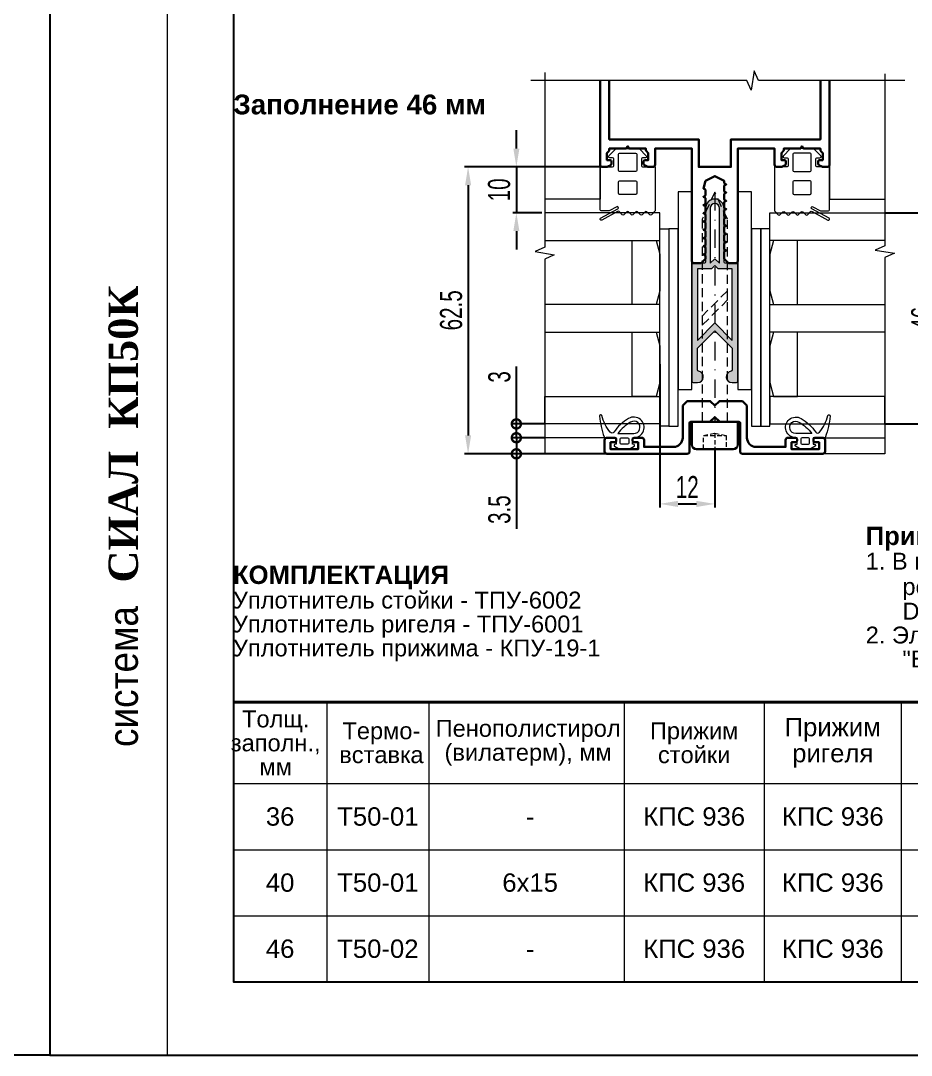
# Model space of a CAD drawing. Extents: x -37 to 8820, y -336 to 478.
# Drawn here: x 7766 to 7887.3, y 0 to 140.9 of the extents above; entities that cross this region are included whole.
import ezdxf
from ezdxf.enums import TextEntityAlignment as Align

# ---------------------------------------------------------------- set-up
doc = ezdxf.new("R2010")
doc.units = 0
doc.header["$LTSCALE"] = 5
doc.linetypes.add('DASHDOT', pattern=[1, 0.5, -0.25, 0, -0.25])
doc.linetypes.add('HIDDEN', pattern=[0.375, 0.25, -0.125])
doc.layers.get('0').update_dxf_attribs({"linetype": 'CONTINUOUS', "lineweight": 30})
doc.layers.get('DEFPOINTS').update_dxf_attribs({"linetype": 'CONTINUOUS'})
for name, color, linetype, lineweight in [('1', 6, 'DASHDOT', 13), ('2', 3, 'HIDDEN', 13), ('3', 1, 'CONTINUOUS', 20), ('Dimentions', 5, 'CONTINUOUS', 15), ('Glass', 5, 'CONTINUOUS', 20), ('Герлен', 7, 'CONTINUOUS', 60), ('Зигзаг', 1, 'CONTINUOUS', 15), ('Конструкции', 252, 'CONTINUOUS', 20), ('Подкладки', 1, 'CONTINUOUS', 20), ('Рамки', 1, 'CONTINUOUS', 15), ('Текстовый', 7, 'CONTINUOUS', 9), ('Уплотнители', 1, 'CONTINUOUS', 20), ('Штриховка', 1, 'CONTINUOUS', 5)]:
    doc.layers.add(name, color=color, linetype=linetype, lineweight=lineweight)
doc.layers.add('Скрытые', color=14, linetype='CONTINUOUS', plot=False)
doc.styles.add('3', font='RUSS.SHX', dxfattribs={"width": 0.7, "height": 3})
doc.styles.add('Каталожный', font='arial.ttf', dxfattribs={"height": 2.5})
doc.styles.add('Фирм', font='arial.ttf', dxfattribs={"height": 3.5})
doc.styles.add('Фирм5', font='timesbd.ttf', dxfattribs={"height": 4})
doc.dimstyles.new('MX1_6', dxfattribs={"dimtxt": 3, "dimasz": 2.5, "dimexe": 0.5, "dimexo": 0, "dimgap": 0.8, "dimtad": 1, "dimlfac": 1.6, "dimdsep": 46, "dimtxsty": '3', "dimcen": 0, "dimclrd": 256, "dimclre": 256, "dimclrt": 256, "dimaunit": 1, "dimadec": 0, "dimazin": 0, "dimtfac": 1, "dimtmove": 0, "dimatfit": 1, "dimfxl": 1, "dimtvp": 1, "dimtolj": 1, "dimtzin": 0, "dimarcsym": 0})

# ---------------------------------------------------------------- blocks, each defined once
blk = doc.blocks.new('*D1128')
at = {"layer": 'DEFPOINTS', "color": 0, "linetype": 'Continuous', "transparency": 16777216}
for p in [(7844.9, 120.97), (7833.51, 114.72), (7836.98, 114.72)]:
    blk.add_point(p, dxfattribs=at)
at = {"layer": 'Dimentions', "linetype": 'Continuous', "lineweight": -2, "transparency": 16777216}
for p, q in [((7833.51, 123.47), (7833.51, 125.97)), ((7844.9, 120.97), (7833.01, 120.97)), ((7833.51, 120.97), (7833.51, 114.72)), ((7836.98, 114.72), (7833.01, 114.72)), ((7833.51, 112.22), (7833.51, 109.72))]:
    blk.add_line(p, q, dxfattribs=at)
at = {"layer": 'Dimentions', "linetype": 'Continuous', "transparency": 16777216}
for points in [[(7833.1, 123.47), (7833.93, 123.47), (7833.51, 120.97)], [(7833.1, 112.22), (7833.93, 112.22), (7833.51, 114.72)]]:
    blk.add_solid(points, dxfattribs=at)
at = {"layer": 'Dimentions', "linetype": 'Continuous', "transparency": 16777216, "insert": (7831.17, 117.84), "char_height": 3, "attachment_point": 5, "rotation": 90, "style": '3'}
blk.add_mtext('\\A1;10', dxfattribs=at)
blk = doc.blocks.new('*D1129')
at = {"layer": 'DEFPOINTS', "color": 0, "linetype": 'Continuous', "transparency": 16777216}
for p in [(7837.19, 120.97), (7826.94, 81.9), (7837.37, 81.9)]:
    blk.add_point(p, dxfattribs=at)
at = {"layer": 'Dimentions', "linetype": 'Continuous', "lineweight": -2, "transparency": 16777216}
for p, q in [((7837.19, 120.97), (7826.44, 120.97)), ((7826.94, 118.47), (7826.94, 84.4)), ((7837.37, 81.9), (7826.44, 81.9))]:
    blk.add_line(p, q, dxfattribs=at)
at = {"layer": 'Dimentions', "linetype": 'Continuous', "transparency": 16777216}
for points in [[(7826.53, 118.47), (7827.36, 118.47), (7826.94, 120.97)], [(7826.53, 84.4), (7827.36, 84.4), (7826.94, 81.9)]]:
    blk.add_solid(points, dxfattribs=at)
at = {"layer": 'Dimentions', "linetype": 'Continuous', "transparency": 16777216, "insert": (7824.64, 101.44), "char_height": 3, "attachment_point": 5, "rotation": 90, "style": '3'}
blk.add_mtext('\\A1;62.5', dxfattribs=at)
blk = doc.blocks.new('*D1141')
at = {"layer": 'DEFPOINTS', "color": 0, "linetype": 'Continuous', "transparency": 16777216}
for p in [(7853.02, 94.09), (7860.52, 82.53), (7860.52, 75.08)]:
    blk.add_point(p, dxfattribs=at)
at = {"layer": 'Dimentions', "linetype": 'Continuous', "lineweight": -2, "transparency": 16777216}
for p, q in [((7853.02, 94.09), (7853.02, 74.58)), ((7860.52, 82.53), (7860.52, 74.58)), ((7855.52, 75.08), (7858.02, 75.08))]:
    blk.add_line(p, q, dxfattribs=at)
at = {"layer": 'Dimentions', "linetype": 'Continuous', "transparency": 16777216}
for points in [[(7855.52, 75.5), (7855.52, 74.66), (7853.02, 75.08)], [(7858.02, 75.5), (7858.02, 74.66), (7860.52, 75.08)]]:
    blk.add_solid(points, dxfattribs=at)
at = {"layer": 'Dimentions', "linetype": 'Continuous', "transparency": 16777216, "insert": (7856.77, 77.38), "char_height": 3, "attachment_point": 5, "style": '3'}
blk.add_mtext('\\A1;12', dxfattribs=at)
blk = doc.blocks.new('*D1142')
at = {"layer": 'DEFPOINTS', "color": 0, "linetype": 'Continuous', "transparency": 16777216}
for p in [(7883.68, 114.72), (7883.68, 85.97), (7891.07, 85.97)]:
    blk.add_point(p, dxfattribs=at)
at = {"layer": 'Dimentions', "linetype": 'Continuous', "lineweight": -2, "transparency": 16777216}
for p, q in [((7883.68, 114.72), (7891.57, 114.72)), ((7891.07, 112.22), (7891.07, 88.47)), ((7883.68, 85.97), (7891.57, 85.97))]:
    blk.add_line(p, q, dxfattribs=at)
at = {"layer": 'Dimentions', "linetype": 'Continuous', "transparency": 16777216}
for points in [[(7890.65, 112.22), (7891.48, 112.22), (7891.07, 114.72)], [(7890.65, 88.47), (7891.48, 88.47), (7891.07, 85.97)]]:
    blk.add_solid(points, dxfattribs=at)
at = {"layer": 'Dimentions', "linetype": 'Continuous', "transparency": 16777216, "insert": (7888.77, 100.34), "char_height": 3, "attachment_point": 5, "rotation": 90, "style": '3'}
blk.add_mtext('\\A1;46', dxfattribs=at)
blk = doc.blocks.new('_DotSmall')
at = {"color": 0, "linetype": 'ByBlock', "const_width": 0.5}
blk.add_lwpolyline([(-0.0625, 0, 1), (0.0625, 0, 1)], format="xyb", close=True, dxfattribs=at)
blk = doc.blocks.new('*D354')
at = {"layer": 'DEFPOINTS', "color": 0, "linetype": 'Continuous', "transparency": 16777216}
for p in [(7837.37, 84.09), (7833.51, 81.9), (7845.84, 81.9)]:
    blk.add_point(p, dxfattribs=at)
at = {"layer": 'Dimentions', "linetype": 'Continuous', "lineweight": -2, "transparency": 16777216}
for p, q in [((7833.51, 84.09), (7833.51, 86.59)), ((7837.37, 84.09), (7833.01, 84.09)), ((7833.51, 84.09), (7833.51, 81.9)), ((7845.84, 81.9), (7833.01, 81.9)), ((7833.51, 81.9), (7833.51, 71.7))]:
    blk.add_line(p, q, dxfattribs=at)
at = {"layer": 'Dimentions', "linetype": 'Continuous', "lineweight": -2, "transparency": 16777216, "xscale": 2.5, "yscale": 2.5, "zscale": 2.5}
for p, rotation in [((7833.51, 84.09), 270), ((7833.51, 81.9), 90)]:
    blk.add_blockref('_DotSmall', p, dxfattribs=dict(at, rotation=rotation))
at = {"layer": 'Dimentions', "linetype": 'Continuous', "transparency": 16777216, "insert": (7831.21, 74.3), "char_height": 3, "attachment_point": 5, "rotation": 90, "style": '3'}
blk.add_mtext('\\A1;3.5', dxfattribs=at)
blk = doc.blocks.new('*D355')
at = {"layer": 'DEFPOINTS', "color": 0, "linetype": 'Continuous', "transparency": 16777216}
for p in [(7837.37, 85.97), (7833.51, 84.09), (7837.37, 84.09)]:
    blk.add_point(p, dxfattribs=at)
at = {"layer": 'Dimentions', "linetype": 'Continuous', "lineweight": -2, "transparency": 16777216}
for p, q in [((7833.51, 85.97), (7833.51, 93.77)), ((7837.37, 85.97), (7833.01, 85.97)), ((7833.51, 84.09), (7833.51, 85.97)), ((7837.37, 84.09), (7833.01, 84.09)), ((7833.51, 84.09), (7833.51, 81.59))]:
    blk.add_line(p, q, dxfattribs=at)
at = {"layer": 'Dimentions', "linetype": 'Continuous', "lineweight": -2, "transparency": 16777216, "xscale": 2.5, "yscale": 2.5, "zscale": 2.5}
for p, rotation in [((7833.51, 85.97), 270), ((7833.51, 84.09), 90)]:
    blk.add_blockref('_DotSmall', p, dxfattribs=dict(at, rotation=rotation))
at = {"layer": 'Dimentions', "linetype": 'Continuous', "transparency": 16777216, "insert": (7831.21, 92.37), "char_height": 3, "attachment_point": 5, "rotation": 90, "style": '3'}
blk.add_mtext('\\A1;3', dxfattribs=at)

msp = doc.modelspace()

# ---------------------------------------------------------------- hatches: boundary and pattern name
at = {"layer": 'Штриховка'}
h = msp.add_hatch(color=256, dxfattribs=at)
h.dxf.hatch_style = 1
edge = h.paths.add_edge_path(flags=16)
edge.add_line((7860.5242, 108.4651), (7861.1492, 107.8401))
edge.add_line((7861.1492, 107.8401), (7861.1492, 115.3401))
edge.add_arc((7860.5242, 115.3401), 0.625, 0, 180)
edge.add_line((7859.8992, 115.3401), (7859.8992, 107.8401))
edge.add_line((7859.8992, 107.8401), (7860.5242, 108.4651))
h.paths.add_polyline_path([(7860.9635, 107.0901), (7860.5242, 107.5294), (7860.0848, 107.0901), (7858.1492, 107.0901), (7858.1492, 97.3382), (7860.5242, 99.7132), (7862.8992, 97.3382), (7862.8992, 107.0901)], flags=16)
edge = h.paths.add_edge_path()
edge.add_line((7863.4617, 107.8401), (7861.9304, 107.8401))
edge.add_arc((7861.9304, 107.9963), 0.1562, 180, 270, ccw=False)
edge.add_line((7861.7742, 107.9963), (7861.7742, 112.0901))
edge.add_arc((7861.6804, 112.2151), 0.1562, 306.869898, 413.130102)
edge.add_line((7861.7742, 112.3401), (7861.7742, 115.3401))
edge.add_arc((7860.5242, 115.3401), 1.25, 0, 180)
edge.add_line((7859.2742, 115.3401), (7859.2742, 112.3401))
edge.add_arc((7859.3679, 112.2151), 0.1562, 126.869898, 233.130102)
edge.add_line((7859.2742, 112.0901), (7859.2742, 107.9963))
edge.add_arc((7859.1179, 107.9963), 0.1562, -90, 0, ccw=False)
edge.add_line((7859.1179, 107.8401), (7857.5867, 107.8401))
edge.add_arc((7857.5867, 107.6526), 0.1875, 90, 180)
edge.add_line((7857.3992, 107.6526), (7857.3992, 91.7776))
edge.add_arc((7857.5867, 91.7776), 0.1875, 180, 270)
edge.add_line((7857.5867, 91.5901), (7858.1804, 91.5901))
edge.add_arc((7858.1804, 92.3713), 0.7812, 270, 440.718201)
edge.add_arc((7858.3367, 93.3274), 0.1875, 180, 260.718201, ccw=False)
edge.add_line((7858.1492, 93.3274), (7858.1492, 96.2776))
edge.add_line((7858.1492, 96.2776), (7860.5242, 98.6526))
edge.add_line((7860.5242, 98.6526), (7862.8992, 96.2776))
edge.add_line((7862.8992, 96.2776), (7862.8992, 93.3274))
edge.add_arc((7862.7117, 93.3274), 0.1875, -80.718201, 0, ccw=False)
edge.add_arc((7862.8679, 92.3713), 0.7812, 99.281799, 270)
edge.add_line((7862.8679, 91.5901), (7863.4617, 91.5901))
edge.add_arc((7863.4617, 91.7776), 0.1875, 270, 360)
edge.add_line((7863.6492, 91.7776), (7863.6492, 107.6526))
edge.add_arc((7863.4617, 107.6526), 0.1875, 0, 90)

# ---------------------------------------------------------------- linework, layer by layer
msp.add_lwpolyline([(7844.8992, 132.7289), (7844.8992, 121.2776, 0.41421356), (7845.2117, 120.9651), (7845.7924, 120.9651, 0.11643382), (7845.8762, 120.9849), (7846.358, 121.2258, 0.28407904), (7846.4617, 121.3935), (7846.4617, 121.7151, 0.41421356), (7846.2742, 121.9026), (7845.8367, 121.9026), (7845.8367, 122.8401), (7846.0942, 123.0977, 0.19891237), (7846.1492, 123.2303), (7846.1492, 123.4651), (7848.377, 123.4651, 0.28407904), (7848.5447, 123.5687), (7848.6492, 123.7776), (7848.7536, 123.5687, 0.28407904), (7848.9213, 123.4651), (7851.1492, 123.4651), (7851.1492, 123.2303, 0.19891237), (7851.2041, 123.0977), (7851.4617, 122.8401), (7851.4617, 121.9026), (7851.0242, 121.9026, 0.41421356), (7850.8367, 121.7151), (7850.8367, 121.3935, 0.28407904), (7850.9403, 121.2258), (7851.4221, 120.9849, 0.11643382), (7851.5059, 120.9651), (7852.0867, 120.9651, 0.41421356), (7852.3992, 121.2776), (7852.3992, 123.4651), (7857.3992, 123.4651), (7857.3992, 108.1526, 0.41421356), (7857.7117, 107.8401), (7858.5715, 107.8401, 0.19891237), (7858.7041, 107.895), (7859.2192, 108.4102, 0.19891237), (7859.2742, 108.5428), (7859.2742, 108.7555, 0.28407904), (7859.1705, 108.9232), (7858.9617, 109.0276), (7859.1705, 109.132, 0.28407904), (7859.2742, 109.2997), (7859.2742, 109.8805, 0.28407904), (7859.1705, 110.0482), (7858.9617, 110.1526), (7859.1705, 110.257, 0.28407904), (7859.2742, 110.4247), (7859.2742, 111.0055, 0.28407904), (7859.1705, 111.1732), (7858.9617, 111.2776), (7859.1705, 111.382, 0.28407904), (7859.2742, 111.5497), (7859.2742, 112.1305, 0.28407904), (7859.1705, 112.2982), (7858.9617, 112.4026), (7859.1705, 112.507, 0.28407904), (7859.2742, 112.6747), (7859.2742, 113.2555, 0.28407904), (7859.1705, 113.4232), (7858.9617, 113.5276), (7859.1705, 113.632, 0.28407904), (7859.2742, 113.7997), (7859.2742, 114.3805, 0.28407904), (7859.1705, 114.5482), (7858.9617, 114.6526), (7859.1705, 114.757, 0.28407904), (7859.2742, 114.9247), (7859.2742, 115.5055, 0.28407904), (7859.1705, 115.6732), (7858.9617, 115.7776), (7859.1705, 115.882, 0.28407904), (7859.2742, 116.0497), (7859.2742, 116.6305, 0.28407904), (7859.1705, 116.7982), (7858.9617, 116.9026), (7859.1705, 117.007, 0.28407904), (7859.2742, 117.1747), (7859.2742, 117.7555, 0.28407904), (7859.1705, 117.9232), (7858.9617, 118.0276), (7859.2742, 119.0901), (7860.5242, 119.7151), (7861.7742, 119.0901), (7861.7742, 118.8622, 0.28407904), (7861.8778, 118.6945), (7862.0867, 118.5901), (7861.8778, 118.4857, 0.28407904), (7861.7742, 118.318), (7861.7742, 117.7372, 0.28407904), (7861.8778, 117.5695), (7862.0867, 117.4651), (7861.8778, 117.3607, 0.28407904), (7861.7742, 117.193), (7861.7742, 116.6122, 0.28407904), (7861.8778, 116.4445), (7862.0867, 116.3401), (7861.8778, 116.2357, 0.28407904), (7861.7742, 116.068), (7861.7742, 115.4872, 0.28407904), (7861.8778, 115.3195), (7862.0867, 115.2151), (7861.8778, 115.1107, 0.28407904), (7861.7742, 114.943), (7861.7742, 114.3622, 0.28407904), (7861.8778, 114.1945), (7862.0867, 114.0901), (7861.8778, 113.9857, 0.28407904), (7861.7742, 113.818), (7861.7742, 113.2372, 0.28407904), (7861.8778, 113.0695), (7862.0867, 112.9651), (7861.8778, 112.8607, 0.28407904), (7861.7742, 112.693), (7861.7742, 112.1122, 0.28407904), (7861.8778, 111.9445), (7862.0867, 111.8401), (7861.8778, 111.7357, 0.28407904), (7861.7742, 111.568), (7861.7742, 110.9872, 0.28407904), (7861.8778, 110.8195), (7862.0867, 110.7151), (7861.8778, 110.6107, 0.28407904), (7861.7742, 110.443), (7861.7742, 109.8622, 0.28407904), (7861.8778, 109.6945), (7862.0867, 109.5901), (7861.8778, 109.4857, 0.28407904), (7861.7742, 109.318), (7861.7742, 108.5428, 0.19891237), (7861.8291, 108.4102), (7862.3442, 107.895, 0.19891237), (7862.4768, 107.8401), (7863.3367, 107.8401, 0.41421356), (7863.6492, 108.1526), (7863.6492, 123.4651), (7868.6492, 123.4651), (7868.6492, 121.2776, 0.41421356), (7868.9617, 120.9651), (7869.5424, 120.9651, 0.11643382), (7869.6262, 120.9849), (7870.108, 121.2258, 0.28407904), (7870.2117, 121.3935), (7870.2117, 121.7151, 0.41421356), (7870.0242, 121.9026), (7869.5867, 121.9026), (7869.5867, 122.8401), (7869.8442, 123.0977, 0.19891237), (7869.8992, 123.2303), (7869.8992, 123.4651), (7872.127, 123.4651, 0.28407904), (7872.2947, 123.5687), (7872.3992, 123.7776), (7872.5036, 123.5687, 0.28407904), (7872.6713, 123.4651), (7874.8992, 123.4651), (7874.8992, 123.2303, 0.19891237), (7874.9541, 123.0977), (7875.2117, 122.8401), (7875.2117, 121.9026), (7874.7742, 121.9026, 0.41421356), (7874.5867, 121.7151), (7874.5867, 121.3935, 0.28407904), (7874.6903, 121.2258), (7875.1721, 120.9849, 0.11643382), (7875.2559, 120.9651), (7875.8367, 120.9651, 0.41421356), (7876.1492, 121.2776), (7876.1492, 132.7289)], format="xyb")
msp.add_lwpolyline([(7846.1492, 132.7289), (7846.1492, 124.7151), (7858.3367, 124.7151), (7858.3367, 120.9651), (7862.7117, 120.9651), (7862.7117, 124.7151), (7874.8992, 124.7151), (7874.8992, 132.7289)])
msp.add_lwpolyline([(7875.5242, 82.2151), (7875.5242, 83.7776, 0.41421356), (7875.2117, 84.0901), (7874.1492, 84.0901, 0.41421356), (7873.9617, 83.9026), (7873.9617, 83.6526, 0.41421356), (7874.1492, 83.4651), (7874.7117, 83.4651), (7874.7117, 82.5276), (7870.9617, 82.5276), (7870.9617, 83.4651), (7871.5242, 83.4651, 0.41421356), (7871.7117, 83.6526), (7871.7117, 83.9026, 0.41421356), (7871.5242, 84.0901), (7870.4617, 84.0901, 0.41421356), (7870.1492, 83.7776), (7870.1492, 82.8401), (7866.1492, 82.8401, -0.41421356), (7864.8992, 84.0901), (7864.8992, 88.3874, 0.19891237), (7864.8442, 88.52), (7864.3291, 89.0352, 0.19891237), (7864.1965, 89.0901), (7861.2268, 89.0901, 0.19891237), (7861.0942, 89.0352), (7860.5242, 88.4651), (7859.9541, 89.0352, 0.19891237), (7859.8215, 89.0901), (7856.8518, 89.0901, 0.19891237), (7856.7192, 89.0352), (7856.2041, 88.52, 0.19891237), (7856.1492, 88.3874), (7856.1492, 84.0901, -0.41421356), (7854.8992, 82.8401), (7850.8992, 82.8401), (7850.8992, 83.7776, 0.41421356), (7850.5867, 84.0901), (7849.5242, 84.0901, 0.41421356), (7849.3367, 83.9026), (7849.3367, 83.6526, 0.41421356), (7849.5242, 83.4651), (7850.0867, 83.4651), (7850.0867, 82.5276), (7846.3367, 82.5276), (7846.3367, 83.4651), (7846.8992, 83.4651, 0.41421356), (7847.0867, 83.6526), (7847.0867, 83.9026, 0.41421356), (7846.8992, 84.0901), (7845.8367, 84.0901, 0.41421356), (7845.5242, 83.7776), (7845.5242, 82.2151, 0.41421356), (7845.8367, 81.9026), (7856.7742, 81.9026, 0.41421356), (7857.0867, 82.2151), (7857.0867, 86.0901, -0.41421356), (7857.2742, 86.2776), (7859.8215, 86.2776, 0.19891237), (7859.9541, 86.3325), (7860.5242, 86.9026), (7861.0942, 86.3325, 0.19891237), (7861.2268, 86.2776), (7863.7742, 86.2776, -0.41421356), (7863.9617, 86.0901), (7863.9617, 82.2151, 0.41421356), (7864.2742, 81.9026), (7875.2117, 81.9026, 0.41421356)], format="xyb", close=True)
at = {"ltscale": 5}
msp.add_lwpolyline([(7857.3992, 83.1526), (7857.3992, 86.2776), (7863.6492, 86.2776), (7863.6492, 83.1526, -0.41421356), (7863.0242, 82.5276), (7858.0242, 82.5276, -0.41421356)], format="xyb", close=True, dxfattribs=at)
at = {"layer": '1'}
msp.add_line((7860.5242, 117.5276), (7860.5242, 86.2776), dxfattribs=at)
at = {"layer": '2', "linetype": 'HIDDEN', "ltscale": 0.5}
msp.add_line((7860.5242, 84.7151), (7860.5242, 82.5276), dxfattribs=at)
at = {"layer": '2'}
for points in [[(7862.2429, 86.2776), (7862.2429, 113.8417), (7860.5242, 117.5276), (7858.8054, 113.8417), (7858.8054, 86.2776)], [(7858.8054, 99.4094), (7862.2429, 102.8469), (7862.2429, 104.0969), (7858.8054, 100.6594)]]:
    msp.add_lwpolyline(points, close=True, dxfattribs=at)
at = {"layer": '2', "linetype": 'HIDDEN', "ltscale": 0.5}
for points in [[(7858.9617, 84.4026), (7860.5242, 84.7151), (7862.0867, 84.4026)], [(7858.9617, 82.5276), (7858.9617, 84.4026), (7862.0867, 84.4026), (7862.0867, 82.5276)]]:
    msp.add_lwpolyline(points, dxfattribs=at)
at = {"layer": '3'}
for points in [[(7844.8374, 87.0434, 0.05851436), (7845.4618, 84.1953, 0.31980229), (7845.6095, 84.0901), (7847.1179, 84.0901), (7847.1179, 83.2151), (7846.9617, 83.2151, 0.76732699), (7846.8835, 82.9235), (7847.4248, 82.611, 0.1316525), (7847.5029, 82.5901), (7848.9204, 82.5901, 0.1316525), (7848.9985, 82.611), (7849.5398, 82.9235, 0.76732699), (7849.4617, 83.2151), (7849.3054, 83.2151), (7849.3054, 84.0901), (7849.4929, 84.0901, 1.30631166), (7848.7842, 86.711, 0.11066769), (7846.7818, 84.8507, -0.50520679), (7846.2789, 84.8339, -0.10240974), (7845.1439, 87.0991, 0.92234521)], [(7849.4929, 84.6526, 1.30631166), (7849.0677, 86.2251, 0.10411857), (7847.3304, 84.6526)], [(7876.2109, 87.0434, -0.05851436), (7875.5865, 84.1953, -0.31980229), (7875.4388, 84.0901), (7873.9304, 84.0901), (7873.9304, 83.2151), (7874.0867, 83.2151, -0.76732699), (7874.1648, 82.9235), (7873.6235, 82.611, -0.1316525), (7873.5454, 82.5901), (7872.1279, 82.5901, -0.1316525), (7872.0498, 82.611), (7871.5085, 82.9235, -0.76732699), (7871.5867, 83.2151), (7871.7429, 83.2151), (7871.7429, 84.0901), (7871.5554, 84.0901, -1.30631166), (7872.2641, 86.711, -0.11066769), (7874.2665, 84.8507, 0.50520679), (7874.7694, 84.8339, 0.10240974), (7875.9044, 87.0991, -0.92234521)], [(7871.5554, 84.6526, -1.30631166), (7871.9806, 86.2251, -0.10411857), (7873.7179, 84.6526)], [(7847.7742, 84.0901), (7848.6492, 84.0901, -0.41421356), (7848.8054, 83.9338), (7848.8054, 83.3713, -0.41421356), (7848.6492, 83.2151), (7847.7742, 83.2151, -0.41421356), (7847.6179, 83.3713), (7847.6179, 83.9338, -0.41421356)], [(7873.2742, 84.0901), (7872.3992, 84.0901, 0.41421356), (7872.2429, 83.9338), (7872.2429, 83.3713, 0.41421356), (7872.3992, 83.2151), (7873.2742, 83.2151, 0.41421356), (7873.4304, 83.3713), (7873.4304, 83.9338, 0.41421356)]]:
    msp.add_lwpolyline(points, format="xyb", close=True, dxfattribs=at)
at = {"layer": 'Dimentions', "linetype": 'Continuous'}
msp.add_line((7786, 297), (7786, 0), dxfattribs=at)
at = {"layer": 'Glass'}
for points in [[(7837.3689, 110.9651), (7853.0242, 110.9651), (7853.0242, 114.7151), (7837.3689, 114.7151)], [(7883.6794, 110.9651), (7868.0242, 110.9651), (7868.0242, 114.7151), (7883.6794, 114.7151)], [(7852.5217, 102.2151), (7849.2742, 102.2151), (7849.2742, 110.9651), (7852.5217, 110.9651), (7853.0242, 109.0901), (7853.0242, 104.0901)], [(7868.5266, 102.2151), (7871.7742, 102.2151), (7871.7742, 110.9651), (7868.5266, 110.9651), (7868.0242, 109.0901), (7868.0242, 104.0901)], [(7837.3689, 98.4651), (7853.0242, 98.4651), (7853.0242, 102.2151), (7837.3689, 102.2151)], [(7883.6794, 98.4651), (7868.0242, 98.4651), (7868.0242, 102.2151), (7883.6794, 102.2151)], [(7852.5217, 89.7151), (7849.2742, 89.7151), (7849.2742, 98.4651), (7852.5217, 98.4651), (7853.0242, 96.5901), (7853.0242, 91.5901)], [(7868.5266, 89.7151), (7871.7742, 89.7151), (7871.7742, 98.4651), (7868.5266, 98.4651), (7868.0242, 96.5901), (7868.0242, 91.5901)], [(7837.3689, 89.7151), (7853.0242, 89.7151), (7853.0242, 85.9651), (7837.3689, 85.9651)], [(7883.6794, 89.7151), (7868.0242, 89.7151), (7868.0242, 85.9651), (7883.6794, 85.9651)]]:
    msp.add_lwpolyline(points, close=True, dxfattribs=at)
at = {"layer": 'Герлен', "lineweight": 40}
msp.add_line((7795, 48.0868), (7960, 48.0868), dxfattribs=at)
at = {"layer": 'Зигзаг'}
for points in [[(7886.4079, 132.7289), (7866.4668, 132.7289), (7865.8859, 134.0468), (7865.4503, 131.4341), (7864.8678, 132.7289), (7835.4684, 132.7289)], [(7837.3689, 133.8343), (7837.3689, 110.0202), (7836.051, 109.4394), (7838.6637, 109.0037), (7837.3689, 108.4212), (7837.3689, 81.9026)], [(7883.6794, 133.6273), (7883.6794, 110.2273), (7882.3615, 109.6464), (7884.9742, 109.2108), (7883.6794, 108.6283), (7883.6794, 81.9026)]]:
    msp.add_lwpolyline(points, dxfattribs=at)
at = {"layer": 'Конструкции'}
for points in [[(7844.8992, 132.7289), (7844.8992, 116.5901), (7837.3689, 116.5901)], [(7876.1492, 132.7289), (7876.1492, 116.5901), (7883.6794, 116.5901)], [(7846.0699, 84.0901), (7837.3689, 84.0901)], [(7874.9784, 84.0901), (7883.6794, 84.0901)], [(7837.3689, 81.9026), (7845.5242, 81.9026)], [(7883.6794, 81.9026), (7875.5242, 81.9026)]]:
    msp.add_lwpolyline(points, dxfattribs=at)
at = {"layer": 'Подкладки'}
for points in [[(7855.5242, 117.5521), (7855.5242, 90.6771), (7857.3992, 90.6771), (7857.3992, 117.5521)], [(7863.6492, 117.5521), (7863.6492, 90.6771), (7865.5242, 90.6771), (7865.5242, 117.5521)], [(7854.2742, 112.5521), (7854.2742, 85.6771), (7853.0242, 85.6771), (7853.0242, 112.5521)], [(7854.2742, 112.5521), (7854.2742, 85.6771), (7855.5242, 85.6771), (7855.5242, 112.5521)], [(7865.5242, 112.5521), (7865.5242, 85.6771), (7866.7742, 85.6771), (7866.7742, 112.5521)], [(7866.7742, 112.5521), (7866.7742, 85.6771), (7868.0242, 85.6771), (7868.0242, 112.5521)], [(7860.9635, 107.0901), (7860.5242, 107.5294), (7860.0848, 107.0901), (7858.1492, 107.0901), (7858.1492, 97.3382), (7860.5242, 99.7132), (7862.8992, 97.3382), (7862.8992, 107.0901)]]:
    msp.add_lwpolyline(points, close=True, dxfattribs=at)
for points in [[(7863.4617, 107.8401), (7861.9304, 107.8401, -0.41421356), (7861.7742, 107.9963), (7861.7742, 112.0901, 0.5), (7861.7742, 112.3401), (7861.7742, 115.3401, 1), (7859.2742, 115.3401), (7859.2742, 112.3401, 0.5), (7859.2742, 112.0901), (7859.2742, 107.9963, -0.41421356), (7859.1179, 107.8401), (7857.5867, 107.8401, 0.41421356), (7857.3992, 107.6526), (7857.3992, 91.7776, 0.41421356), (7857.5867, 91.5901), (7858.1804, 91.5901, 0.92211283), (7858.3064, 93.1424, -0.36752318), (7858.1492, 93.3274), (7858.1492, 96.2776), (7860.5242, 98.6526), (7862.8992, 96.2776), (7862.8992, 93.3274, -0.36752318), (7862.7419, 93.1424, 0.92211283), (7862.8679, 91.5901), (7863.4617, 91.5901, 0.41421356), (7863.6492, 91.7776), (7863.6492, 107.6526, 0.41421356)], [(7860.5242, 108.4651), (7861.1492, 107.8401), (7861.1492, 115.3401, 1), (7859.8992, 115.3401), (7859.8992, 107.8401), (7860.5242, 108.4651)]]:
    msp.add_lwpolyline(points, format="xyb", close=True, dxfattribs=at)
at = {"layer": 'Рамки'}
for p, q in [((7807.7124, 48.0868), (7807.7124, 10)), ((7821.604, 48.0868), (7821.604, 10)), ((7848.1643, 48.0868), (7848.1643, 10)), ((7867.2614, 48.0868), (7867.2614, 10)), ((7885.8864, 48.0868), (7885.8864, 10)), ((7795, 37), (7960, 37)), ((7795, 28), (7960, 28)), ((7795, 19), (7960, 19)), ((7795, 10), (7960, 10))]:
    msp.add_line(p, q, dxfattribs=at)
at = {"layer": 'Скрытые', "linetype": 'Continuous'}
for points in [[(7560, 297), (7770, 297), (7770, 0), (7560, 0)], [(7980, 297), (7770, 297), (7770, 0), (7980, 0)], [(7960, 10), (7960, 287), (7795, 287), (7795, 10)]]:
    msp.add_lwpolyline(points, close=True, dxfattribs=at)
at = {"layer": 'Уплотнители'}
for points in [[(7847.1684, 115.5509), (7846.1233, 114.984, -0.12491271), (7846.0488, 114.9651), (7845.0554, 114.9651, -0.41421356), (7844.8992, 115.1213), (7844.8992, 120.9651), (7846.6179, 120.9651, 0.41421356), (7846.7742, 121.1213), (7846.7742, 122.0588, 0.41421356), (7846.6179, 122.2151), (7846.2117, 122.2151, -0.66858666), (7846.1013, 122.4819), (7847.0409, 123.4194, -0.19861919), (7847.1513, 123.4651), (7850.147, 123.4651, -0.19861919), (7850.2574, 123.4194), (7851.197, 122.4819, -0.66858666), (7851.0867, 122.2151), (7850.6804, 122.2151, 0.41421356), (7850.5242, 122.0588), (7850.5242, 121.1213, 0.41421356), (7850.6804, 120.9651), (7852.3992, 120.9651), (7852.3992, 115.0298, -0.19891237), (7852.3534, 114.9193), (7851.8846, 114.4506, -0.41421356), (7851.6637, 114.4506), (7851.2596, 114.8546, 0.41421356), (7851.0387, 114.8546), (7850.6346, 114.4506, -0.41421356), (7850.4137, 114.4506), (7850.0096, 114.8546, 0.41421356), (7849.7887, 114.8546), (7849.3846, 114.4506, -0.41421356), (7849.1637, 114.4506), (7848.7596, 114.8546, 0.41421356), (7848.5387, 114.8546), (7848.1346, 114.4506, -0.41421356), (7847.9137, 114.4506), (7847.4816, 114.8826, 0.33207606), (7847.2966, 114.9095), (7845.1299, 113.734, -1), (7844.9809, 114.0087), (7847.3174, 115.2763, 1)], [(7847.5554, 122.8401), (7849.7429, 122.8401, -0.41421356), (7849.8992, 122.6838), (7849.8992, 120.4963, -0.41421356), (7849.7429, 120.3401), (7847.5554, 120.3401, -0.41421356), (7847.3992, 120.4963), (7847.3992, 122.6838, -0.41421356)], [(7873.8799, 115.5509), (7874.925, 114.984, 0.12491271), (7874.9995, 114.9651), (7875.9929, 114.9651, 0.41421356), (7876.1492, 115.1213), (7876.1492, 120.9651), (7874.4304, 120.9651, -0.41421356), (7874.2742, 121.1213), (7874.2742, 122.0588, -0.41421356), (7874.4304, 122.2151), (7874.8367, 122.2151, 0.66858666), (7874.947, 122.4819), (7874.0074, 123.4194, 0.19861919), (7873.897, 123.4651), (7870.9013, 123.4651, 0.19861919), (7870.7909, 123.4194), (7869.8513, 122.4819, 0.66858666), (7869.9617, 122.2151), (7870.3679, 122.2151, -0.41421356), (7870.5242, 122.0588), (7870.5242, 121.1213, -0.41421356), (7870.3679, 120.9651), (7868.6492, 120.9651), (7868.6492, 115.0298, 0.19891237), (7868.6949, 114.9193), (7869.1637, 114.4506, 0.41421356), (7869.3846, 114.4506), (7869.7887, 114.8546, -0.41421356), (7870.0096, 114.8546), (7870.4137, 114.4506, 0.41421356), (7870.6346, 114.4506), (7871.0387, 114.8546, -0.41421356), (7871.2596, 114.8546), (7871.6637, 114.4506, 0.41421356), (7871.8846, 114.4506), (7872.2887, 114.8546, -0.41421356), (7872.5096, 114.8546), (7872.9137, 114.4506, 0.41421356), (7873.1346, 114.4506), (7873.5667, 114.8826, -0.33207606), (7873.7517, 114.9095), (7875.9184, 113.734, 1), (7876.0674, 114.0087), (7873.7309, 115.2763, -1)], [(7873.4929, 122.8401), (7871.3054, 122.8401, 0.41421356), (7871.1492, 122.6838), (7871.1492, 120.4963, 0.41421356), (7871.3054, 120.3401), (7873.4929, 120.3401, 0.41421356), (7873.6492, 120.4963), (7873.6492, 122.6838, 0.41421356)], [(7847.5554, 119.0901), (7849.7429, 119.0901, -0.41421356), (7849.8992, 118.9338), (7849.8992, 117.3713, -0.41421356), (7849.7429, 117.2151), (7847.5554, 117.2151, -0.41421356), (7847.3992, 117.3713), (7847.3992, 118.9338, -0.41421356)], [(7873.4929, 119.0901), (7871.3054, 119.0901, 0.41421356), (7871.1492, 118.9338), (7871.1492, 117.3713, 0.41421356), (7871.3054, 117.2151), (7873.4929, 117.2151, 0.41421356), (7873.6492, 117.3713), (7873.6492, 118.9338, 0.41421356)]]:
    msp.add_lwpolyline(points, format="xyb", close=True, dxfattribs=at)

# ---------------------------------------------------------------- texts
at = {"layer": 'Текстовый', "style": 'Фирм5'}
msp.add_text('СИАЛ  КП50К', height=4, rotation=90, dxfattribs=at).set_placement((7782, 64.3724))
at = {"layer": 'Текстовый', "style": 'Фирм', "width": 0.9}
msp.add_text(' система ', height=4, rotation=90, dxfattribs=at).set_placement((7782, 51.5762), align=Align.CENTER)
at = {"layer": 'Текстовый', "linetype": 'Continuous', "insert": (7795, 130.8181), "char_height": 2.7, "width": 42.664921, "attachment_point": 1, "style": 'Каталожный'}
msp.add_mtext('\\pxql;{\\fArial|b1|i0|c204|p34;Заполнение 46 мм}', dxfattribs=at)
at = {"layer": 'Текстовый', "linetype": 'Continuous', "line_spacing_factor": 0.85, "style": 'Каталожный'}
for s, insert, char_height, width, attachment_point in [('\\pxi-2,l2,r-2.0333,se1.0833,ql,t4;{\\fArial|b1|i0|c204|p34;Примечание:\\P\\pi0,l0,r0,s*,q*,tz;\\fArial|b0|i0|c204|p34;\\H0.92x;1. В целях улучшения внешнего вида фасада рекомендуется устанавливать }винт{\\H0.92x; с головкой по DIN 912 (Schafer + Peters GmbH, art. 9051).\\P2. Элементы открывания приведены в разделе "Встраиваемые конструкции".}', (7881.0588, 71.9759), 2.5, 78.833722, 1), ('\\P\\pxql;{\\fArial|b1|i0|c204|p34;КОМПЛЕКТАЦИЯ\\P\\pi-2,l2,r-2.0333,se1.0833,t4;\\fArial|b0|i0|c204|p34;\\H0.92x;Уплотнитель стойки - ТПУ-6002\\PУплотнитель ригеля - ТПУ-6001\\PУплотнитель прижима - КПУ-19-1}', (7794.934, 70.2198), 2.5, 66.020014, 1), ('Толщ.\\Pзаполн.,\\Pмм', (7800.7528, 42.5434), 2.3, 27.25, 5), ('Термо-\\Pвставка', (7815.1384, 42.5434), 2.3, 12.276865, 5), ('Пенополистирол\\P(вилатерм), мм', (7835.1156, 42.5434), 2.3, 27.25, 5), ('Прижим \\Pстойки', (7857.7128, 42.5434), 2.3, 19.097083, 5), ('Прижим ригеля', (7876.5739, 42.5434), 2.5, 20.625, 5), ('36', (7801.3562, 32.5), 2.5, 12.712441, 5), ('Т50-01', (7814.6582, 32.5), 2.5, 13.891532, 5), ('КПС 936', (7857.7128, 32.5), 2.5, 19.097083, 5), ('КПС 936', (7876.5739, 32.5), 2.5, 20.625, 5), ('-', (7835.3841, 32.5), 2.5, 19.560325, 5), ('40', (7801.3562, 23.5), 2.5, 12.712441, 5), ('Т50-01', (7814.6582, 23.5), 2.5, 13.891532, 5), ('6х15', (7835.3841, 23.5), 2.5, 19.560325, 5), ('КПС 936', (7857.7128, 23.5), 2.5, 19.097083, 5), ('КПС 936', (7876.5739, 23.5), 2.5, 20.625, 5), ('46', (7801.3562, 14.5), 2.5, 12.712441, 5), ('Т50-02', (7814.6582, 14.5), 2.5, 13.891532, 5), ('КПС 936', (7857.7128, 14.5), 2.5, 19.097083, 5), ('КПС 936', (7876.5739, 14.5), 2.5, 20.625, 5), ('-', (7835.3841, 14.5), 2.5, 19.560325, 5)]:
    msp.add_mtext(s, dxfattribs=dict(at, insert=insert, char_height=char_height, width=width, attachment_point=attachment_point))

# ---------------------------------------------------------------- dimensions: what is measured, and where the dimension line sits
at = {"layer": 'Dimentions', "linetype": 'Continuous'}
for base, p1, p2, picture, middle in [((7833.5143, 114.718), (7844.8992, 120.9651), (7836.979, 114.718), '*D1128', (7831.1715, 117.8415)), ((7826.9443, 81.9026), (7837.1882, 120.968), (7837.3689, 81.9026), '*D1129', (7824.6443, 101.4353)), ((7891.067, 85.9651), (7883.6794, 114.7151), (7883.6794, 85.9651), '*D1142', (7888.767, 100.3401))]:
    dim = msp.add_linear_dim(base=base, p1=p1, p2=p2, angle=90, dimstyle='MX1_6', dxfattribs=at)
    dim.commit()
    dim.dimension.update_dxf_attribs({"geometry": picture, "text_midpoint": middle})
dim = msp.add_linear_dim(base=(7833.5143, 84.0901), p1=(7837.3689, 85.9651), p2=(7837.3689, 84.0901), angle=90, dimstyle='MX1_6', override={"dimdec": 1, "dimblk1": 'DotSmall', "dimblk2": 'DotSmall', "dimsah": 1}, dxfattribs=at)
dim.commit()
dim.dimension.update_dxf_attribs({"geometry": '*D355', "text_midpoint": (7833.5143, 92.3651), "dimtype": 160})
dim = msp.add_linear_dim(base=(7860.5242, 75.08), p1=(7853.0242, 94.0901), p2=(7860.5242, 82.5276), dimstyle='MX1_6', dxfattribs=at)
dim.commit()
dim.dimension.update_dxf_attribs({"geometry": '*D1141', "text_midpoint": (7856.7742, 77.38)})
dim = msp.add_linear_dim(base=(7833.5143, 81.9026), p1=(7837.3689, 84.0901), p2=(7845.8367, 81.9026), angle=90, dimstyle='MX1_6', override={"dimdec": 1, "dimblk1": 'DotSmall', "dimblk2": 'DotSmall', "dimsah": 1}, dxfattribs=at)
dim.commit()
dim.dimension.update_dxf_attribs({"geometry": '*D354', "text_midpoint": (7831.2143, 74.3026)})

doc.saveas('drawing.dxf')
